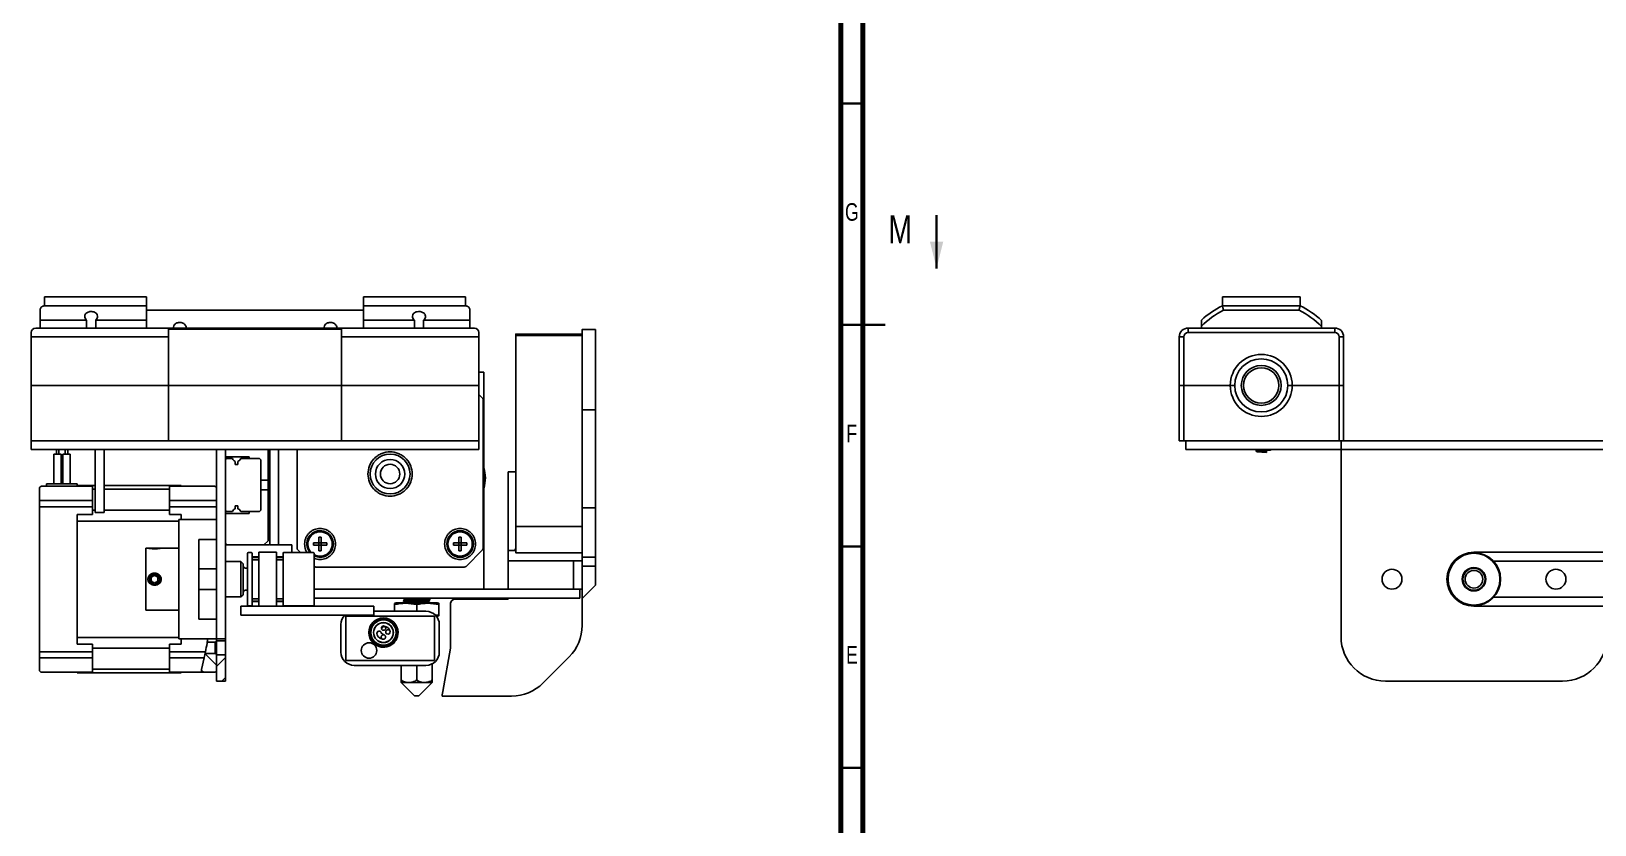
# Model space of a CAD drawing. Header units: millimetres. Extents: x -168 to 836, y 5 to 727.
# Drawn here: x -167.7 to 185.1, y 184.1 to 363.3 of the extents above; entities that cross this region are included whole.
import ezdxf

# ---------------------------------------------------------------- set-up
doc = ezdxf.new("R2010")
doc.units = ezdxf.units.MM
doc.styles.add('SLDTEXTSTYLE0', font='TXT', dxfattribs={"width": 0.75})

msp = doc.modelspace()

# ---------------------------------------------------------------- hatches: boundary and pattern name
at = {"linetype": 'Continuous', "lineweight": 18}
h = msp.add_hatch(dxfattribs=at)
h.set_pattern_fill('ANSI31', style=0)
edge = h.paths.add_edge_path(flags=0)
edge.add_spline(control_points=[(-125.86, 228.68), (-125.24, 228.83), (-124.52, 228.85), (-123.86, 228.76)], knot_values=[0.394301, 0.394301, 0.394301, 0.394301, 0.436372, 0.436372, 0.436372, 0.436372], weights=[1, 1, 1, 1], degree=3, periodic=0)
edge.add_spline(control_points=[(-123.86, 228.76), (-124.52, 228.85), (-125.24, 228.83), (-125.86, 228.68)], knot_values=[0.563628, 0.563628, 0.563628, 0.563628, 0.605699, 0.605699, 0.605699, 0.605699], weights=[1, 1, 1, 1], degree=3, periodic=0)
h = msp.add_hatch(dxfattribs=at)
h.set_pattern_fill('ANSI31', style=0)
edge = h.paths.add_edge_path(flags=0)
edge.add_spline(control_points=[(-125.86, 228.68), (-125.24, 228.83), (-124.52, 228.85), (-123.86, 228.76)], knot_values=[0.394301, 0.394301, 0.394301, 0.394301, 0.436372, 0.436372, 0.436372, 0.436372], weights=[1, 1, 1, 1], degree=3, periodic=0)
edge.add_spline(control_points=[(-123.86, 228.76), (-124.52, 228.85), (-125.24, 228.83), (-125.86, 228.68)], knot_values=[0.563628, 0.563628, 0.563628, 0.563628, 0.605699, 0.605699, 0.605699, 0.605699], weights=[1, 1, 1, 1], degree=3, periodic=0)
h = msp.add_hatch(dxfattribs=at)
h.set_pattern_fill('ANSI31', angle=90, style=0)
edge = h.paths.add_edge_path(flags=0)
edge.add_arc((-126.36, 219.08), 0.5, 270, 360)
edge.add_line((-125.86, 219.08), (-125.86, 222.53))
edge.add_line((-125.86, 222.53), (-126.16, 222.83))
edge.add_line((-126.16, 222.83), (-128.44, 222.83))
edge.add_spline(control_points=[(-128.44, 222.83), (-128.61, 222.11), (-128.95, 220.8), (-129.25, 219.26), (-129.33, 218.58)], knot_values=[0.779933, 0.779933, 0.779933, 0.779933, 0.839389, 0.886675, 0.886675, 0.886675, 0.886675], weights=[1, 1, 1, 1, 1], degree=3, periodic=0)
edge.add_line((-129.33, 218.58), (-126.36, 218.58))
h = msp.add_hatch(dxfattribs=at)
h.set_pattern_fill('ANSI31', style=0)
h.paths.add_polyline_path([(-125.86, 222.48), (-125.86, 216.58), (-123.86, 216.58), (-123.86, 222.48)], flags=0)

# ---------------------------------------------------------------- linework, layer by layer
at = {"color": 7, "linetype": 'Continuous', "lineweight": 70}
for p, q in [((15, 5), (15, 589)), ((20, 10), (20, 584))]:
    msp.add_line(p, q, dxfattribs=at)
at = {"color": 7, "linetype": 'Continuous', "lineweight": 35}
for p, q in [((20, 347), (15, 347)), ((36.61, 321.75), (36.61, 309.75)), ((15, 297), (25, 297)), ((20, 297), (15, 297)), ((20, 247), (15, 247)), ((20, 197), (15, 197))]:
    msp.add_line(p, q, dxfattribs=at)
at = {"color": 7, "linetype": 'Continuous', "lineweight": 25}
for p, q in [((-165.69, 296.7), (-165.69, 300.3)), ((-164.69, 303.3), (-164.69, 301.3)), ((-164.69, 303.3), (-141.69, 303.3)), ((-164.69, 301.3), (-141.69, 301.3)), ((-141.69, 303.3), (-141.69, 301.3)), ((-141.69, 301.3), (-141.69, 298.08)), ((-141.69, 300.3), (-92.69, 300.3)), ((-92.69, 303.3), (-69.69, 303.3)), ((-92.69, 303.3), (-92.69, 301.3)), ((-92.69, 301.3), (-92.69, 298.08)), ((-69.69, 301.3), (-92.69, 301.3)), ((-69.69, 303.3), (-69.69, 301.3)), ((-68.69, 300.3), (-68.69, 296.7)), ((101.11, 303.3), (101.11, 301.3)), ((101.11, 303.3), (118.65, 303.3)), ((101.11, 301.3), (118.65, 301.3)), ((118.41, 300.3), (101.34, 300.3)), ((118.65, 303.3), (118.65, 301.3)), ((-165.69, 298.08), (-155.24, 298.08)), ((-165.69, 296.7), (-165.69, 296.28)), ((-155.24, 298.08), (-155.24, 296.28)), ((-153.14, 296.28), (-153.14, 298.08)), ((-153.14, 298.08), (-141.69, 298.08)), ((-141.69, 298.08), (-141.69, 296.28)), ((-81.24, 298.08), (-92.69, 298.08)), ((-92.69, 298.08), (-92.69, 296.28)), ((-81.24, 296.28), (-81.24, 298.08)), ((-79.14, 298.08), (-79.14, 296.28)), ((-68.69, 298.08), (-79.14, 298.08)), ((-68.69, 296.7), (-68.69, 296.28)), ((96.38, 296.7), (96.38, 296.28)), ((123.47, 296.28), (123.47, 296.6)), ((-167.69, 294.28), (-167.69, 295.28)), ((-136.69, 294.28), (-167.69, 294.28)), ((-167.69, 283.33), (-167.69, 294.28)), ((-166.69, 296.28), (-67.69, 296.28)), ((-97.69, 296.01), (-136.69, 296.01)), ((-136.69, 296.01), (-136.69, 294.28)), ((-136.69, 283.33), (-136.69, 294.28)), ((-97.69, 294.28), (-97.69, 296.01)), ((-67.69, 294.28), (-97.69, 294.28)), ((-97.69, 283.33), (-97.69, 294.28)), ((-67.69, 294.28), (-66.69, 294.28)), ((-66.69, 295.28), (-66.69, 294.28)), ((-66.69, 294.28), (-66.69, 283.33)), ((-43.37, 294.93), (-58.37, 294.93)), ((-43.36, 294.6), (-58.36, 294.6)), ((-40.37, 295.93), (-43.37, 295.93)), ((91.38, 294.28), (92.38, 294.28)), ((91.38, 283.33), (91.38, 294.28)), ((92.38, 294.28), (92.38, 283.33)), ((93.38, 296.28), (126.47, 296.28)), ((93.38, 296.28), (93.38, 295.28)), ((126.47, 295.28), (93.38, 295.28)), ((126.47, 296.28), (126.47, 295.28)), ((127.47, 294.28), (128.47, 294.28)), ((127.47, 283.33), (127.47, 294.28)), ((128.47, 294.28), (128.47, 283.33)), ((-40.37, 277.81), (-40.37, 291.73)), ((-66.69, 286.33), (-65.56, 286.33)), ((-65.56, 286.33), (-65.56, 240.33)), ((-167.69, 283.33), (-166.69, 283.33)), ((-167.69, 270.83), (-167.69, 283.33)), ((-136.69, 283.33), (-166.69, 283.33)), ((-97.69, 283.33), (-136.69, 283.33)), ((-136.69, 270.83), (-136.69, 283.33)), ((-97.69, 283.33), (-67.69, 283.33)), ((-97.69, 270.83), (-97.69, 283.33)), ((-67.69, 283.33), (-66.69, 283.33)), ((-66.69, 283.33), (-66.69, 270.83)), ((91.38, 283.33), (92.38, 283.33)), ((91.38, 270.83), (91.38, 283.33)), ((92.38, 283.33), (102.88, 283.33)), ((92.38, 283.33), (92.38, 270.83)), ((102.88, 283.33), (103.88, 283.33)), ((115.88, 283.33), (116.88, 283.33)), ((116.88, 283.33), (127.47, 283.33)), ((127.47, 283.33), (128.47, 283.33)), ((127.47, 270.83), (127.47, 283.33)), ((128.47, 283.33), (128.47, 270.83)), ((-65.86, 280.47), (-66.69, 281.3)), ((-65.71, 246.54), (-65.71, 280.12)), ((-43.36, 277.81), (-40.37, 277.81)), ((-167.69, 268.83), (-167.69, 270.83)), ((-166.69, 270.83), (-167.69, 270.83)), ((-66.69, 268.83), (-167.69, 268.83)), ((-166.69, 270.83), (-136.69, 270.83)), ((-162.03, 268.83), (-162.03, 267.78)), ((-161.47, 267.78), (-161.47, 268.83)), ((-160.03, 268.83), (-160.03, 267.78)), ((-159.47, 267.78), (-159.47, 268.83)), ((-153.26, 268.83), (-153.26, 254.61)), ((-151.26, 268.83), (-151.26, 254.61)), ((-136.69, 270.83), (-97.69, 270.83)), ((-125.86, 228.68), (-125.86, 268.83)), ((-123.86, 228.76), (-123.86, 268.83)), ((-114.26, 268.83), (-114.26, 261.92)), ((-113.86, 247.33), (-113.86, 268.83)), ((-111.86, 247.33), (-111.86, 268.83)), ((-107.71, 268.83), (-107.71, 246.54)), ((-67.69, 270.83), (-97.69, 270.83)), ((-66.69, 270.83), (-67.69, 270.83)), ((-66.69, 268.83), (-66.69, 270.83)), ((-58.37, 269.73), (-58.37, 264.73)), ((92.38, 270.83), (91.38, 270.83)), ((92.38, 270.83), (127.47, 270.83)), ((92.88, 268.83), (92.88, 270.83)), ((127.88, 270.83), (92.88, 270.83)), ((127.88, 268.83), (92.88, 268.83)), ((108.73, 268.83), (108.73, 268.44)), ((110.65, 268.63), (110.93, 268.61)), ((110.93, 268.61), (110.93, 268.43)), ((112.03, 268.79), (112.03, 268.83)), ((127.88, 268.83), (127.88, 270.83)), ((128.47, 270.83), (127.88, 270.83)), ((127.88, 226.58), (127.88, 268.83)), ((128.47, 270.83), (288.75, 270.83)), ((-162.56, 267.78), (-162.56, 261.08)), ((-162.56, 267.78), (-161.75, 267.78)), ((-161.75, 267.78), (-160.94, 267.78)), ((-160.94, 261.08), (-160.94, 267.78)), ((-160.56, 267.78), (-160.56, 261.08)), ((-160.56, 267.78), (-159.75, 267.78)), ((-159.75, 267.78), (-158.94, 267.78)), ((-158.94, 261.08), (-158.94, 267.78)), ((-123.86, 267.23), (-118.5, 267.23)), ((-123.56, 266.83), (-123.86, 266.83)), ((-123.56, 266.83), (-123.86, 266.53)), ((-122.31, 266.83), (-123.56, 266.83)), ((-121.66, 265.47), (-121.66, 266.18)), ((-121.06, 265.47), (-121.66, 265.47)), ((-121.06, 266.18), (-121.06, 265.47)), ((-116.16, 266.83), (-120.41, 266.83)), ((-118.5, 267.23), (-118.5, 266.83)), ((-115.86, 266.53), (-116.16, 266.83)), ((-115.86, 255.13), (-115.86, 266.53)), ((-114.26, 265.73), (-113.86, 265.73)), ((-58.37, 264.73), (-58.37, 263.83)), ((-58.37, 264.73), (-58.37, 264.73)), ((-115.86, 261.92), (-114.26, 261.92)), ((-114.26, 259.73), (-114.26, 261.92)), ((-60.07, 263.83), (-60.07, 263.83)), ((-60.07, 243.83), (-60.07, 263.83)), ((-58.37, 263.83), (-60.07, 263.83)), ((-165.86, 259.64), (-165.86, 260.08)), ((-165.86, 257.01), (-165.86, 259.64)), ((-165.36, 260.58), (-153.86, 260.58)), ((-164.23, 260.58), (-164.23, 261.08)), ((-164.23, 261.08), (-157.36, 261.08)), ((-157.36, 260.73), (-157.36, 261.08)), ((-157.36, 260.73), (-153.26, 260.73)), ((-157.36, 260.58), (-157.36, 260.73)), ((-153.86, 260.58), (-153.86, 260)), ((-153.86, 260), (-153.86, 257.37)), ((-151.26, 260.73), (-133.86, 260.73)), ((-136.46, 260.58), (-126.36, 260.58)), ((-136.46, 260), (-136.46, 260.58)), ((-136.46, 260), (-136.46, 257.37)), ((-133.86, 260.73), (-133.86, 260.58)), ((-115.86, 259.73), (-114.26, 259.73)), ((-114.26, 259.73), (-114.26, 248.26)), ((-165.86, 257.37), (-153.86, 257.37)), ((-165.86, 255.95), (-165.86, 257.01)), ((-165.86, 255.95), (-165.36, 255.95)), ((-165.86, 223.21), (-165.86, 255.95)), ((-153.86, 255.95), (-165.36, 255.95)), ((-153.86, 254.22), (-157.36, 254.22)), ((-157.36, 254.22), (-157.36, 253.8)), ((-153.86, 257.37), (-153.86, 255.95)), ((-153.86, 255.95), (-153.86, 254.22)), ((-151.26, 254.61), (-153.26, 254.61)), ((-136.46, 257.37), (-125.86, 257.37)), ((-136.46, 255.95), (-136.46, 257.37)), ((-136.46, 255.95), (-136.46, 254.22)), ((-126.36, 255.95), (-136.46, 255.95)), ((-136.46, 254.22), (-133.86, 254.22)), ((-133.86, 254.22), (-133.86, 253.8)), ((-126.36, 255.95), (-125.86, 255.95)), ((-123.86, 255.13), (-123.56, 254.83)), ((-123.86, 254.83), (-123.56, 254.83)), ((-118.5, 254.43), (-123.86, 254.43)), ((-122.31, 254.83), (-123.56, 254.83)), ((-121.66, 256.18), (-121.06, 256.18)), ((-121.66, 255.47), (-121.66, 256.18)), ((-121.06, 256.18), (-121.06, 255.47)), ((-116.16, 254.83), (-120.41, 254.83)), ((-116.16, 254.83), (-115.86, 255.13)), ((-114.26, 255.93), (-113.86, 255.93)), ((-43.36, 255.73), (-40.36, 255.73)), ((-43.36, 254.07), (-43.36, 251.47)), ((-40.36, 251.47), (-40.36, 254.34)), ((-157.36, 252.71), (-157.36, 253.8)), ((-157.36, 252.71), (-157.36, 226.45)), ((-134.36, 253.08), (-134.36, 226.08)), ((-125.86, 253.08), (-134.36, 253.08)), ((-133.86, 253.8), (-133.86, 253.08)), ((-60.07, 253.83), (-60.07, 237.33)), ((-43.36, 251.46), (-58.36, 251.46)), ((-129.86, 248.58), (-129.86, 243.64)), ((-129.86, 248.58), (-125.86, 248.58)), ((-123.86, 247.73), (-123.46, 247.33)), ((-123.86, 247.53), (-123.66, 247.33)), ((-123.46, 247.33), (-123.66, 247.33)), ((-115.19, 247.33), (-123.46, 247.33)), ((-114.26, 248.26), (-115.19, 247.33)), ((-114.06, 247.33), (-115.19, 247.33)), ((-114.06, 247.33), (-113.96, 247.43)), ((-113.96, 247.43), (-113.86, 247.53)), ((-111.86, 247.33), (-113.86, 247.33)), ((-108.86, 247.33), (-111.86, 247.33)), ((-108.86, 245.58), (-108.86, 247.33)), ((-105.51, 247.55), (-105.25, 247.29)), ((-102.79, 247.8), (-104.03, 247.8)), ((-104.03, 247.8), (-104.03, 247.25)), ((-102.79, 247.25), (-104.03, 247.25)), ((-102.79, 249.05), (-102.79, 247.8)), ((-102.24, 249.05), (-102.79, 249.05)), ((-102.79, 247.25), (-102.79, 247.8)), ((-102.79, 247.8), (-102.24, 247.8)), ((-102.79, 247.25), (-102.79, 247.03)), ((-102.24, 247.25), (-102.79, 247.25)), ((-102.79, 246.01), (-102.79, 247.03)), ((-102.24, 249.05), (-102.24, 248.03)), ((-102.24, 248.03), (-102.24, 247.8)), ((-100.99, 247.8), (-102.24, 247.8)), ((-102.24, 247.8), (-102.24, 247.25)), ((-102.24, 247.25), (-102.24, 246.01)), ((-100.99, 247.25), (-102.24, 247.25)), ((-100.99, 247.25), (-100.99, 247.8)), ((-71.19, 247.8), (-72.43, 247.8)), ((-72.43, 247.8), (-72.43, 247.25)), ((-71.19, 247.25), (-72.43, 247.25)), ((-71.32, 247.8), (-71.19, 247.94)), ((-71.19, 249.05), (-71.19, 247.8)), ((-70.64, 249.05), (-71.19, 249.05)), ((-71.19, 247.25), (-71.19, 247.8)), ((-71.19, 247.8), (-70.64, 247.8)), ((-71.19, 247.25), (-71.19, 247.03)), ((-70.64, 247.25), (-71.19, 247.25)), ((-71.19, 246.01), (-71.19, 247.03)), ((-70.64, 249.05), (-70.64, 248.03)), ((-70.64, 248.03), (-70.64, 247.8)), ((-69.39, 247.8), (-70.64, 247.8)), ((-70.64, 247.8), (-70.64, 247.25)), ((-70.64, 247.25), (-70.64, 246.01)), ((-69.39, 247.25), (-70.64, 247.25)), ((-69.39, 247.25), (-69.39, 247.8)), ((-68.17, 247.29), (-67.91, 247.55)), ((-141.86, 246.58), (-141.86, 232.58)), ((-141.36, 246.58), (-141.86, 246.58)), ((-141.05, 246.58), (-138.67, 246.58)), ((-134.36, 246.58), (-138.36, 246.58)), ((-129.86, 241.91), (-129.86, 243.64)), ((-120.36, 243.58), (-123.86, 243.58)), ((-119.86, 243.08), (-120.36, 243.58)), ((-120.36, 239.58), (-120.36, 243.58)), ((-118.86, 233.73), (-118.86, 245.43)), ((-118.01, 245.58), (-118.71, 245.58)), ((-117.86, 245.43), (-117.86, 233.73)), ((-116.36, 244.64), (-117.86, 244.64)), ((-116.36, 244.63), (-117.86, 244.63)), ((-116.36, 244.61), (-117.86, 244.61)), ((-116.36, 243.95), (-117.86, 243.95)), ((-116.36, 245.67), (-112.36, 245.67)), ((-116.36, 233.49), (-116.36, 245.67)), ((-112.36, 233.49), (-112.36, 245.67)), ((-110.86, 244.64), (-112.36, 244.64)), ((-110.86, 244.63), (-112.36, 244.63)), ((-110.86, 244.61), (-112.36, 244.61)), ((-110.86, 243.95), (-112.36, 243.95)), ((-110.86, 237.28), (-110.86, 245.43)), ((-104.01, 245.58), (-110.71, 245.58)), ((-107.56, 246.18), (-106.96, 245.58)), ((-103.86, 245.43), (-103.86, 237.28)), ((-102.82, 244.8), (-102.56, 244.53)), ((-102.79, 246.01), (-102.24, 246.01)), ((-71.19, 246.01), (-70.64, 246.01)), ((-70.86, 244.53), (-70.6, 244.8)), ((-69.56, 242.47), (-65.86, 246.18)), ((-60.06, 243.83), (-60.07, 243.83)), ((-58.36, 246.07), (-60.06, 246.07)), ((-60.06, 243.76), (-43.36, 243.76)), ((-58.47, 246.07), (-58.47, 246.43)), ((-58.47, 246.43), (-58.37, 246.43)), ((-58.37, 246.43), (-58.37, 246.07)), ((-58.36, 245.53), (-43.36, 245.53)), ((-45.36, 237.33), (-45.36, 243.76)), ((-43.36, 244.58), (-43.36, 237.33)), ((-43.36, 244.53), (-43.36, 244.53)), ((-40.36, 244.53), (-43.36, 244.53)), ((157.88, 245.67), (294.21, 245.67)), ((162.27, 243.67), (294.21, 243.67)), ((-129.86, 241.91), (-129.86, 237.26)), ((-129.86, 241.91), (-125.86, 241.91)), ((-119.86, 243.08), (-119.86, 239.58)), ((-118.86, 242.08), (-119.36, 242.08)), ((-103.86, 242.48), (-103.86, 242.47)), ((-103.5, 242.33), (-69.92, 242.33)), ((-65.56, 240.33), (-65.56, 237.33)), ((-60.06, 237.33), (-60.06, 241.83)), ((-43.36, 242.53), (-43.36, 237.23)), ((-40.36, 242.53), (-43.36, 242.53)), ((-40.36, 238.23), (-40.36, 242.53)), ((-129.86, 235.52), (-129.86, 237.26)), ((-129.86, 237.26), (-125.86, 237.26)), ((-120.36, 235.58), (-120.36, 239.58)), ((-119.86, 239.58), (-119.86, 236.08)), ((-119.36, 237.08), (-118.86, 237.08)), ((-110.86, 233.73), (-110.86, 237.28)), ((-103.86, 237.33), (-43.86, 237.33)), ((-103.86, 237.28), (-103.86, 233.73)), ((-43.86, 237.33), (-43.86, 235.33)), ((-43.36, 237.33), (-43.86, 237.33)), ((-43.37, 237.33), (-43.37, 229.11)), ((-40.36, 238.23), (-41.36, 237.23)), ((-129.86, 235.52), (-129.86, 230.58)), ((-123.86, 235.58), (-120.36, 235.58)), ((-120.36, 235.58), (-119.86, 236.08)), ((-120.36, 231.49), (-120.36, 233.49)), ((-120.36, 233.49), (-118.36, 233.49)), ((-118.71, 233.58), (-118.01, 233.58)), ((-116.36, 233.49), (-118.36, 233.49)), ((-117.86, 235.15), (-116.36, 235.15)), ((-117.86, 234.53), (-116.36, 234.53)), ((-117.86, 234.53), (-116.36, 234.53)), ((-116.36, 233.49), (-112.36, 233.49)), ((-112.36, 235.15), (-110.86, 235.15)), ((-112.36, 234.53), (-110.86, 234.53)), ((-112.36, 234.53), (-110.86, 234.53)), ((-92.36, 233.49), (-112.36, 233.49)), ((-110.71, 233.58), (-104.01, 233.58)), ((-103.86, 235.33), (-43.86, 235.33)), ((-92.36, 233.49), (-90.36, 233.49)), ((-90.36, 233.49), (-90.36, 231.49)), ((-85.43, 234.23), (-85.71, 234.14)), ((-85.71, 233.88), (-85.71, 232.33)), ((-85.43, 234.23), (-80.71, 234.23)), ((-83.71, 235.33), (-83.71, 235.26)), ((-83.64, 235.23), (-83.71, 235.26)), ((-83.31, 234.98), (-83.71, 235.26)), ((-83.71, 234.7), (-83.31, 234.98)), ((-83.71, 234.7), (-83.71, 234.56)), ((-83.64, 234.53), (-83.71, 234.56)), ((-83.71, 234.56), (-83.31, 234.28)), ((-83.25, 235), (-83.64, 234.72)), ((-83.31, 234.28), (-83.38, 234.23)), ((-83.25, 234.3), (-83.35, 234.23)), ((-80.71, 234.23), (-75.99, 234.23)), ((-80.71, 232.33), (-80.71, 233.88)), ((-78.17, 235.3), (-78.14, 235.33)), ((-78.17, 234.6), (-77.78, 234.89)), ((-78.11, 235.33), (-77.71, 235.05)), ((-78.11, 234.63), (-77.71, 234.91)), ((-77.71, 234.35), (-78.11, 234.63)), ((-77.71, 234.91), (-77.71, 235.05)), ((-77.71, 234.23), (-77.71, 234.35)), ((-75.71, 234.14), (-75.99, 234.23)), ((-75.71, 231.57), (-75.71, 233.88)), ((-73.07, 224.02), (-73.07, 233.97)), ((-73.07, 233.97), (-73.07, 233.97)), ((-73.07, 233.97), (-73.07, 224.02)), ((-71.96, 235.08), (-60.07, 235.08)), ((-71.96, 235.08), (-71.96, 235.08)), ((-60.07, 235.08), (-60.07, 235.33)), ((-60.07, 235.33), (-60.07, 235.08)), ((-43.36, 235.23), (-43.37, 235.23)), ((296.67, 233.49), (157.88, 233.49)), ((161.23, 234.6), (161.23, 234.6)), ((293.89, 235.49), (162.27, 235.49)), ((-134.36, 232.58), (-141.86, 232.58)), ((-129.86, 230.58), (-125.86, 230.58)), ((-118.36, 231.49), (-120.36, 231.49)), ((-92.36, 231.49), (-118.36, 231.49)), ((-96.71, 231.23), (-96.71, 221.23)), ((-76.71, 231.23), (-96.71, 231.23)), ((-96.71, 221.43), (-96.71, 231.03)), ((-96.51, 231.23), (-76.91, 231.23)), ((-90.36, 231.49), (-92.36, 231.49)), ((-78.61, 232.33), (-90.36, 232.33)), ((-76.71, 231.23), (-76.71, 221.23)), ((-76.71, 231.03), (-76.71, 221.43)), ((-75.71, 231.57), (-76.56, 231.49)), ((-76.29, 231.23), (-75.99, 231.23)), ((-75.99, 231.23), (-75.71, 231.32)), ((-157.36, 225.36), (-157.36, 226.45)), ((-125.86, 226.08), (-134.36, 226.08)), ((-133.86, 226.08), (-133.86, 225.36)), ((-125.86, 228.68), (-125.86, 226.08)), ((-125.86, 226.08), (-125.86, 225.63)), ((-125.86, 226.08), (-125.86, 225.68)), ((-123.86, 228.76), (-123.86, 225.68)), ((-97.81, 223.13), (-97.81, 229.33)), ((-91.51, 227.53), (-91.21, 227.53)), ((-88.22, 227.02), (-88.71, 227.45)), ((-85.21, 227.53), (-84.91, 227.53)), ((-75.61, 229.33), (-75.61, 223.13)), ((-165.86, 223.21), (-165.36, 223.21)), ((-165.86, 222.15), (-165.86, 223.21)), ((-165.36, 223.21), (-153.86, 223.21)), ((-157.36, 225.36), (-157.36, 224.94)), ((-153.86, 224.94), (-157.36, 224.94)), ((-153.86, 224.94), (-153.86, 223.21)), ((-153.86, 223.21), (-153.86, 221.8)), ((-136.46, 224.94), (-136.46, 223.21)), ((-136.46, 224.94), (-133.86, 224.94)), ((-136.46, 223.21), (-128.36, 223.21)), ((-136.46, 221.8), (-136.46, 223.21)), ((-133.86, 225.36), (-133.86, 224.94)), ((-128.44, 222.83), (-126.16, 222.83)), ((-126.16, 225.33), (-127.99, 225.33)), ((-125.86, 225.63), (-126.16, 225.33)), ((-126.16, 222.83), (-126.16, 225.33)), ((-126.16, 222.83), (-125.86, 222.53)), ((-125.86, 225.68), (-123.86, 225.68)), ((-125.86, 225.63), (-125.86, 222.53)), ((-125.86, 222.53), (-125.86, 219.08)), ((-125.86, 222.48), (-123.86, 222.48)), ((-125.86, 222.48), (-125.86, 216.58)), ((-123.86, 222.48), (-123.86, 225.68)), ((-123.86, 222.48), (-123.86, 216.58)), ((-89.97, 224.74), (-90.55, 225.2)), ((-74.8, 214.2), (-73.07, 224.02)), ((-74.8, 214.2), (-73.07, 224.02)), ((-73.07, 224.02), (-73.07, 224.02)), ((-165.86, 219.52), (-165.86, 222.15)), ((-153.86, 221.8), (-165.86, 221.8)), ((-165.86, 219.08), (-165.86, 219.52)), ((-153.86, 219.17), (-153.86, 221.8)), ((-153.86, 219.17), (-153.86, 218.58)), ((-128.69, 221.8), (-136.46, 221.8)), ((-136.46, 219.17), (-136.46, 221.8)), ((-136.46, 218.58), (-136.46, 219.17)), ((-128.69, 221.8), (-129.25, 219.17)), ((-96.71, 221.23), (-76.71, 221.23)), ((-96.51, 221.23), (-76.91, 221.23)), ((-78.61, 220.13), (-94.81, 220.13)), ((-84.21, 216.77), (-84.21, 220.13)), ((-80.71, 216.77), (-80.71, 220.13)), ((-77.21, 216.77), (-77.21, 220.48)), ((-46.29, 222.04), (-52.21, 216.13)), ((-153.86, 218.58), (-165.36, 218.58)), ((-157.36, 218.43), (-157.36, 218.58)), ((-133.86, 218.43), (-157.36, 218.43)), ((-129.33, 218.58), (-136.46, 218.58)), ((-133.86, 218.58), (-133.86, 218.43)), ((-126.36, 218.58), (-129.33, 218.58)), ((-123.86, 216.58), (-125.86, 216.58)), ((-84.21, 216.77), (-84.21, 216.72)), ((-83.78, 216.23), (-84.21, 216.72)), ((-84.21, 216.23), (-81.21, 213.23)), ((-84.21, 216.23), (-83.78, 216.23)), ((-83.78, 216.23), (-82.46, 216.23)), ((-82.46, 216.23), (-78.96, 216.23)), ((-80.21, 213.23), (-77.21, 216.23)), ((-78.96, 216.23), (-77.21, 216.23)), ((137.88, 216.58), (177.88, 216.58)), ((-81.21, 213.23), (-80.71, 213.23)), ((-80.71, 213.23), (-80.21, 213.23)), ((-74.97, 213.2), (-74.98, 213.2)), ((-74.97, 213.2), (-73.07, 213.2)), ((-59.28, 213.2), (-73.07, 213.2))]:
    msp.add_line(p, q, dxfattribs=at)
at = {"color": 8, "linetype": 'Continuous', "lineweight": 25}
for p, q in [((-58.37, 291.98), (-58.37, 291.98)), ((127.88, 268.83), (288.24, 268.83)), ((-153.26, 259.91), (-153.86, 259.91)), ((-136.46, 259.91), (-151.26, 259.91)), ((-153.86, 255.14), (-153.26, 255.14)), ((-151.26, 255.14), (-136.46, 255.14)), ((-134.36, 252.71), (-157.36, 252.71)), ((-58.36, 248.28), (-58.36, 248.28)), ((-117.86, 244.61), (-116.36, 244.61)), ((-117.86, 244.5), (-116.36, 244.5)), ((-117.86, 243.93), (-116.36, 243.93)), ((-112.36, 244.61), (-110.86, 244.61)), ((-112.36, 244.5), (-110.86, 244.5)), ((-112.36, 243.93), (-110.86, 243.93)), ((157.88, 245.67), (157.88, 245.58)), ((-139.86, 240.78), (-139.86, 241.04)), ((-138.87, 240.56), (-138.84, 240.58)), ((-140.85, 238.61), (-140.88, 238.58)), ((-139.86, 238.39), (-139.86, 238.12)), ((-117.86, 234.63), (-116.36, 234.63)), ((-117.86, 234.53), (-116.36, 234.53)), ((-117.86, 234.53), (-116.36, 234.53)), ((-112.36, 234.63), (-110.86, 234.63)), ((-112.36, 234.53), (-110.86, 234.53)), ((-112.36, 234.53), (-110.86, 234.53)), ((157.88, 233.49), (157.88, 233.58)), ((-157.36, 226.45), (-134.36, 226.45)), ((-136.46, 224.02), (-153.86, 224.02)), ((-153.86, 219.26), (-136.46, 219.26))]:
    msp.add_line(p, q, dxfattribs=at)
for p, q in [((-118.5, 254.43), (-118.5, 254.83)), ((-125.86, 226.08), (-123.86, 226.08))]:
    msp.add_line(p, q)
at = {"color": 7, "linetype": 'Continuous', "lineweight": 25, "flags": 128}
for points in [[(-58.37, 291.98), (-58.37, 293.05), (-58.37, 293.96), (-58.37, 294.61), (-58.37, 294.91), (-58.37, 294.83), (-58.37, 294.39), (-58.37, 293.62), (-58.37, 292.63), (-58.37, 291.54), (-58.37, 290.46), (-58.37, 289.54), (-58.37, 288.88), (-58.37, 288.55)], [(-58.36, 290.05), (-58.36, 291.62), (-58.36, 292.87), (-58.36, 293.79), (-58.36, 294.37), (-58.36, 294.6), (-58.36, 294.46), (-58.36, 293.98), (-58.37, 293.14), (-58.37, 291.97), (-58.37, 290.48)], [(-58.37, 293.98), (-58.37, 293.81), (-58.37, 293.32), (-58.37, 292.59), (-58.37, 291.73), (-58.37, 290.87), (-58.37, 290.14), (-58.37, 289.65), (-58.37, 289.48), (-58.37, 289.65), (-58.37, 290.14), (-58.37, 290.87), (-58.37, 291.73), (-58.37, 292.59), (-58.37, 293.32), (-58.37, 293.81), (-58.37, 293.98)], [(-43.37, 294.93), (-43.37, 295.55), (-43.37, 295.89), (-43.37, 295.89), (-43.37, 295.55), (-43.37, 294.9), (-43.37, 294.6)], [(-43.37, 294.6), (-43.37, 294.61), (-43.37, 294.91), (-43.37, 294.93)], [(-43.36, 290.05), (-43.36, 291.62), (-43.36, 292.87), (-43.36, 293.79), (-43.36, 294.37), (-43.36, 294.6), (-43.36, 294.6)], [(-40.37, 291.73), (-40.37, 292.91), (-40.37, 294), (-40.37, 294.9), (-40.37, 295.55), (-40.37, 295.89), (-40.37, 295.93)], [(-58.37, 290.48), (-58.37, 290.25), (-58.37, 290.15), (-58.37, 290.18), (-58.37, 290.34), (-58.37, 290.62), (-58.37, 291.01), (-58.37, 291.47), (-58.37, 291.98)], [(-58.36, 254.39), (-58.36, 256.94), (-58.36, 259.7), (-58.36, 262.6), (-58.36, 265.61), (-58.36, 268.69), (-58.36, 271.78), (-58.36, 274.84), (-58.36, 277.83), (-58.36, 280.68), (-58.36, 283.38), (-58.36, 285.86), (-58.36, 288.09), (-58.36, 290.05)], [(-43.36, 254.39), (-43.36, 256.94), (-43.36, 259.7), (-43.36, 262.6), (-43.36, 265.61), (-43.36, 268.69), (-43.36, 271.78), (-43.36, 274.84), (-43.36, 277.83), (-43.36, 280.68), (-43.36, 283.38), (-43.36, 285.86), (-43.36, 288.09), (-43.36, 290.05)], [(-58.37, 288.55), (-58.37, 288.42), (-58.37, 288.16), (-58.37, 287.79), (-58.37, 287.34), (-58.37, 286.83), (-58.37, 286.31), (-58.37, 285.8), (-58.37, 285.35)], [(-58.37, 285.35), (-58.37, 283.64), (-58.37, 281.83), (-58.37, 279.94), (-58.37, 277.98), (-58.37, 275.96), (-58.37, 273.9), (-58.37, 271.82), (-58.37, 269.73)], [(-40.37, 277.81), (-40.37, 275.51), (-40.37, 273.14), (-40.37, 270.73), (-40.37, 268.34), (-40.37, 266.03), (-40.37, 263.85), (-40.37, 261.84), (-40.37, 260.07), (-40.37, 258.55), (-40.36, 257.34), (-40.36, 256.45), (-40.36, 255.91), (-40.36, 255.73)], [(110.93, 268.43), (110.98, 268.37), (111.02, 268.31), (111.09, 268.22)], [(111.09, 268.22), (111.09, 268.37), (111.09, 268.52), (111.09, 268.68), (111.09, 268.83)], [(-60.07, 263.83), (-60.07, 263.64), (-60.07, 263.07), (-60.07, 262.14), (-60.07, 260.9), (-60.07, 259.38), (-60.07, 257.66), (-60.07, 255.78), (-60.07, 253.83)], [(-58.36, 251.46), (-58.36, 251.71), (-58.36, 252.03), (-58.36, 252.4), (-58.36, 252.8), (-58.36, 253.22), (-58.36, 253.64), (-58.36, 254.03), (-58.36, 254.39)], [(-43.36, 254.39), (-43.36, 254.03), (-43.36, 253.64), (-43.36, 253.22), (-43.36, 252.8), (-43.36, 252.4), (-43.36, 252.03), (-43.36, 251.71), (-43.36, 251.46)], [(-40.36, 255.73), (-40.36, 255.71), (-40.36, 255.64), (-40.36, 255.52), (-40.36, 255.36), (-40.36, 255.17), (-40.36, 254.93), (-40.36, 254.65), (-40.36, 254.34)], [(-58.36, 247.4), (-58.36, 246.5), (-58.36, 245.87), (-58.36, 245.56), (-58.36, 245.61), (-58.36, 246.01), (-58.36, 246.73), (-58.36, 247.67), (-58.36, 248.74), (-58.36, 249.8), (-58.36, 250.75), (-58.36, 251.46)], [(-43.36, 251.47), (-43.36, 250.47), (-43.36, 249.32), (-43.36, 248.13), (-43.36, 246.98), (-43.36, 245.98), (-43.36, 245.2), (-43.36, 244.7), (-43.36, 244.53)], [(-43.36, 245.53), (-43.36, 245.61), (-43.36, 246.01), (-43.36, 246.73), (-43.36, 247.67), (-43.36, 248.74), (-43.36, 249.8), (-43.36, 250.75), (-43.36, 251.46)], [(-40.36, 244.53), (-40.36, 244.7), (-40.36, 245.2), (-40.36, 245.98), (-40.36, 246.98), (-40.36, 248.13), (-40.36, 249.32), (-40.36, 250.47), (-40.36, 251.47)], [(-58.36, 248.28), (-58.36, 248.45), (-58.36, 248.55), (-58.36, 248.55), (-58.36, 248.47), (-58.36, 248.31), (-58.36, 248.06), (-58.36, 247.76), (-58.36, 247.4)], [(-58.36, 246.07), (-58.36, 246.22), (-58.36, 246.81), (-58.36, 247.5), (-58.36, 248.28)], [(-60.06, 243.83), (-60.06, 244.75), (-60.06, 245.47), (-60.06, 245.92), (-60.06, 246.07), (-60.06, 245.9), (-60.06, 245.43), (-60.06, 244.7), (-60.06, 243.76)], [(-60.06, 244.48), (-60.06, 244.37), (-60.06, 244.07), (-60.06, 243.61), (-60.06, 243.08), (-60.06, 242.54), (-60.06, 242.09), (-60.06, 241.79), (-60.06, 241.68), (-60.06, 241.79), (-60.06, 242.09), (-60.06, 242.54), (-60.06, 243.08), (-60.06, 243.61), (-60.06, 244.07), (-60.06, 244.37), (-60.06, 244.48)], [(-60.06, 241.83), (-60.06, 242.16), (-60.06, 242.47), (-60.06, 242.77), (-60.06, 243.05), (-60.06, 243.29), (-60.06, 243.49), (-60.06, 243.65), (-60.06, 243.76)], [(-43.36, 245.53), (-43.36, 245.31), (-43.36, 244.58)], [(-43.36, 242.53), (-43.36, 242.92), (-43.36, 243.3), (-43.36, 243.64), (-43.36, 243.95), (-43.36, 244.19), (-43.36, 244.38), (-43.36, 244.49), (-43.36, 244.53)], [(-40.36, 244.53), (-40.36, 244.49), (-40.36, 244.38), (-40.36, 244.19), (-40.36, 243.95), (-40.36, 243.64), (-40.36, 243.3), (-40.36, 242.92), (-40.36, 242.53)], [(-43.36, 237.23), (-43.36, 236.84), (-43.36, 236.46), (-43.36, 236.12), (-43.36, 235.81), (-43.36, 235.57), (-43.36, 235.38), (-43.36, 235.27), (-43.36, 235.23)], [(155.58, 238.6), (155.57, 238.62), (155.38, 239.58)]]:
    msp.add_lwpolyline(points, dxfattribs=at)
at = {"color": 7, "linetype": 'Continuous', "lineweight": 25}
for centre, radius in [((109.88, 283.33), 4.5), ((109.88, 283.33), 4), ((-86.71, 263.33), 4.5), ((-86.71, 263.33), 3.3), ((-70.91, 247.53), 3), ((-70.91, 247.53), 2.75), ((157.88, 239.58), 6), ((157.88, 239.58), 5.85), ((139.38, 239.58), 2.25), ((157.88, 239.58), 2.65), ((157.88, 239.58), 2.5), ((157.88, 239.58), 2), ((176.38, 239.58), 2.25), ((-88.21, 227.53), 2.85), ((-88.21, 227.53), 2.25), ((-88.21, 227.53), 2.22)]:
    msp.add_circle(centre, radius, dxfattribs=at)
for centre, radius, start, end in [((109.88, 283.33), 20, 116.0059, 132.4542), ((109.88, 283.33), 19, 116.6938, 135.2778), ((109.88, 283.33), 19, 44.3095, 63.3062), ((109.88, 283.33), 20, 47.1721, 63.9941), ((-166.69, 295.28), 1, 90, 180), ((-67.69, 295.28), 1, 0, 90), ((93.38, 294.28), 2, 90, 180), ((93.38, 294.28), 1, 90, 180), ((126.47, 294.28), 2, 0, 90), ((126.47, 294.28), 1, 0, 90), ((109.88, 283.33), 7, 0, 180), ((109.88, 283.33), 6, 0, 180), ((109.88, 283.33), 7, 180, 0), ((109.88, 283.33), 6, 180, 0), ((-66.21, 280.12), 0.5, 22.5, 45), ((-66.21, 280.12), 0.5, 0, 22.5), ((-121.36, 267.14), 1, 198.008, 252.6595), ((-121.36, 267.14), 1, 287.3405, 341.992), ((-86.71, 263.33), 2.2, 0, 180), ((-73.21, 262.45), 8, 342.9893, 17.0107), ((-86.71, 263.33), 2.2, 180, 0), ((-165.36, 260.08), 0.5, 90, 180), ((-126.36, 260.08), 0.5, 0, 90), ((-121.36, 254.52), 1, 107.3405, 161.992), ((-121.36, 254.52), 1, 18.008, 72.6595), ((-102.51, 247.53), 3, 0, 220.4637), ((-102.51, 247.53), 2.75, 90, 225.0695), ((-102.51, 247.53), 2.75, 240.5996, 90), ((-102.51, 247.53), 3, 243.2563, 0), ((-118.71, 245.43), 0.15, 90, 180), ((-118.01, 245.43), 0.15, 360, 90), ((-110.71, 245.43), 0.15, 90, 180), ((-107.21, 246.54), 0.5, 180, 225), ((-104.01, 245.43), 0.15, 360, 90), ((-66.21, 246.54), 0.5, 315, 0), ((157.88, 239.58), 6.09, 90, 270), ((-139.86, 239.58), 1.19, 90, 270), ((-139.86, 239.58), 0.866, 150, 210), ((-139.86, 239.58), 0.866, 90, 150), ((-139.86, 239.58), 1.19, 270, 90), ((-139.86, 239.58), 0.866, 30, 90), ((-139.86, 239.58), 0.866, 330, 30), ((-119.36, 242.58), 0.5, 180, 270), ((-103.5, 242.83), 0.5, 225, 247.5), ((-103.5, 242.83), 0.5, 247.5, 270), ((-69.92, 242.83), 0.5, 270, 292.5), ((-69.92, 242.83), 0.5, 292.5, 315), ((157.88, 239.58), 2.5, 23.1846, 180), ((-139.86, 239.58), 0.866, 210, 270), ((-139.86, 239.58), 0.866, 270, 330), ((-119.36, 236.58), 0.5, 90, 180), ((-118.71, 233.73), 0.15, 180, 270), ((-118.01, 233.73), 0.15, 270, 0), ((-110.71, 233.73), 0.15, 180, 270), ((-104.01, 233.73), 0.15, 270, 0), ((-71.96, 233.97), 1.11, 90, 180), ((-71.96, 233.97), 1.11, 90, 180.0036), ((-94.81, 229.33), 3, 133.9152, 180), ((-96.51, 231.03), 0.2, 90, 180), ((-88.21, 227.53), 3.3, 360, 180), ((-88.21, 227.53), 3, 360, 180), ((-78.61, 229.33), 3, 0, 90), ((-76.91, 231.03), 0.2, 0, 90), ((-88.21, 227.53), 3.3, 180, 224.7605), ((-88.21, 227.53), 3, 180, 360), ((-88.21, 227.53), 3.3, 237.7476, 360), ((-89.2, 227.37), 0.498, 5.9703, 189.4308), ((-87.21, 227.69), 0.5, 180.0233, 6.1017), ((-53.37, 229.11), 10, 315, 0.0004), ((137.88, 226.58), 10, 180, 270), ((177.88, 226.58), 10, 270, 0), ((-94.81, 223.13), 3, 180, 270), ((-91.46, 223.48), 1.75, 0, 180), ((-91.46, 223.48), 1.75, 180, 0), ((-78.61, 223.13), 3, 270, 0), ((-165.36, 219.08), 0.5, 180, 270), ((-126.36, 219.08), 0.5, 270, 0), ((-96.51, 221.43), 0.2, 180, 270), ((-76.91, 221.43), 0.2, 270, 0), ((-59.28, 223.2), 10, 270, 315)]:
    msp.add_arc(centre, radius, start, end, dxfattribs=at)
for centre, major_axis, ratio, start_param, end_param in [((-41.36, 237.23), (2, 2), 0.000031, 3.141624, 4.71242), ((-74.8, 214.2), (0.176, 1), 0.000061, 1.570807, 3.141603), ((-74.8, 214.2), (0.18, 1), 0.000061, 3.141603, 4.7124)]:
    msp.add_ellipse(centre, major_axis=major_axis, ratio=ratio, start_param=start_param, end_param=end_param, dxfattribs=at)
for points, knots in [([(-164.69, 301.3), (-164.8, 301.29), (-165.02, 301.27), (-165.31, 301.11), (-165.54, 300.86), (-165.66, 300.58), (-165.69, 300.39), (-165.69, 300.31), (-165.69, 300.3)], [0, 0, 0, 0, 0.207725, 0.415369, 0.625324, 0.840416, 0.99405, 1, 1, 1, 1]), ([(-153.14, 298.08), (-153.02, 298.23), (-152.78, 298.52), (-152.7, 299.01), (-152.84, 299.43), (-153.17, 299.74), (-153.57, 299.92), (-154.01, 300.01), (-154.46, 300), (-154.85, 299.9), (-155.2, 299.74), (-155.47, 299.5), (-155.64, 299.16), (-155.65, 298.73), (-155.48, 298.35), (-155.29, 298.14), (-155.24, 298.08)], [0, 0, 0, 0, 0.093414, 0.18532, 0.287482, 0.359286, 0.419779, 0.480552, 0.534459, 0.586127, 0.640713, 0.702454, 0.775249, 0.862008, 0.96145, 1, 1, 1, 1]), ([(-81.24, 298.08), (-81.36, 298.23), (-81.59, 298.52), (-81.67, 299.01), (-81.54, 299.43), (-81.21, 299.74), (-80.81, 299.92), (-80.36, 300.01), (-79.91, 300), (-79.52, 299.9), (-79.18, 299.74), (-78.9, 299.5), (-78.73, 299.16), (-78.72, 298.73), (-78.89, 298.35), (-79.08, 298.14), (-79.14, 298.08)], [0, 0, 0, 0, 0.093414, 0.18532, 0.287482, 0.359286, 0.419779, 0.480553, 0.534459, 0.586127, 0.640713, 0.702454, 0.775249, 0.862008, 0.96145, 1, 1, 1, 1]), ([(-69.69, 301.3), (-69.58, 301.29), (-69.36, 301.27), (-69.06, 301.11), (-68.83, 300.86), (-68.71, 300.58), (-68.69, 300.39), (-68.69, 300.31), (-68.69, 300.3)], [0, 0, 0, 0, 0.207725, 0.415367, 0.625323, 0.840416, 0.99405, 1, 1, 1, 1]), ([(101.11, 301.3), (101.11, 301.29), (101.12, 301.27), (101.15, 301.11), (101.21, 300.86), (101.28, 300.58), (101.32, 300.39), (101.34, 300.31), (101.34, 300.3)], [0, 0, 0, 0, 0.207725, 0.415367, 0.625323, 0.840416, 0.99405, 1, 1, 1, 1]), ([(118.65, 301.3), (118.64, 301.29), (118.64, 301.27), (118.6, 301.11), (118.54, 300.86), (118.48, 300.58), (118.43, 300.39), (118.41, 300.31), (118.41, 300.3)], [0, 0, 0, 0, 0.207725, 0.415366, 0.625324, 0.840417, 0.99405, 1, 1, 1, 1]), ([(-132.74, 296.28), (-132.75, 296.45), (-132.79, 296.76), (-133.06, 297.14), (-133.42, 297.39), (-133.83, 297.52), (-134.25, 297.55), (-134.65, 297.49), (-135, 297.36), (-135.33, 297.12), (-135.59, 296.75), (-135.62, 296.44), (-135.64, 296.28)], [0, 0, 0, 0, 0.137754, 0.258141, 0.353313, 0.433227, 0.51344, 0.586697, 0.661024, 0.744413, 0.869198, 1, 1, 1, 1]), ([(-98.74, 296.28), (-98.75, 296.45), (-98.79, 296.76), (-99.06, 297.14), (-99.42, 297.39), (-99.83, 297.52), (-100.25, 297.55), (-100.65, 297.49), (-101, 297.36), (-101.33, 297.12), (-101.59, 296.75), (-101.62, 296.44), (-101.64, 296.28)], [0, 0, 0, 0, 0.137754, 0.25814, 0.353312, 0.433228, 0.51344, 0.586697, 0.661024, 0.744413, 0.869198, 1, 1, 1, 1]), ([(96.38, 296.7), (96.38, 296.91), (96.38, 297.27), (96.38, 297.7), (96.38, 297.95), (96.38, 298.07), (96.38, 298.08), (96.38, 298.08)], [0, 0, 0, 0, 0.339623, 0.572496, 0.751546, 0.897523, 1, 1, 1, 1]), ([(123.47, 298), (123.47, 297.99), (123.47, 297.97), (123.47, 297.8), (123.47, 297.51), (123.47, 297.09), (123.47, 296.76), (123.47, 296.6)], [0, 0, 0, 0, 0.143452, 0.286328, 0.481365, 0.747049, 1, 1, 1, 1]), ([(-91.71, 263.33), (-91.64, 263.96), (-91.54, 264.92), (-90.92, 266.09), (-90.27, 266.89), (-89.47, 267.54), (-88.31, 268.14), (-86.71, 268.45), (-85.11, 268.14), (-83.95, 267.54), (-83.15, 266.89), (-82.5, 266.09), (-81.88, 264.92), (-81.78, 263.96), (-81.71, 263.33)], [0, 0, 0, 0, 0.119728, 0.18418, 0.25, 0.31582, 0.380272, 0.5, 0.619728, 0.68418, 0.75, 0.81582, 0.880272, 1, 1, 1, 1]), ([(111.98, 268.8), (112, 268.79), (112.06, 268.77), (111.78, 268.72), (111.22, 268.67), (110.48, 268.62), (109.71, 268.57), (109.1, 268.52), (108.75, 268.48), (108.76, 268.45), (108.77, 268.44)], [0, 0, 0, 0, 0.078238, 0.220088, 0.359455, 0.499212, 0.640842, 0.778512, 0.921133, 1, 1, 1, 1]), ([(108.76, 268.42), (108.8, 268.4), (108.91, 268.39), (109.14, 268.36), (109.23, 268.35), (109.42, 268.33), (109.53, 268.33), (109.85, 268.3), (110.1, 268.29), (110.62, 268.25), (110.87, 268.23), (111.09, 268.22)], [0, 0, 0, 0, 0.25, 0.25, 0.375, 0.375, 0.5, 0.5, 0.75, 0.75, 1, 1, 1, 1]), ([(109.59, 268.56), (109.59, 268.56), (109.72, 268.54), (110.13, 268.51), (110.6, 268.46), (110.85, 268.44), (110.93, 268.43)], [0, 0, 0, 0, 0.0150866, 0.4139537, 0.8275914, 1, 1, 1, 1]), ([(-81.71, 263.33), (-81.78, 262.7), (-81.88, 261.73), (-82.5, 260.57), (-83.15, 259.77), (-83.95, 259.12), (-85.11, 258.51), (-86.71, 258.21), (-88.31, 258.51), (-89.47, 259.12), (-90.27, 259.77), (-90.92, 260.57), (-91.54, 261.73), (-91.64, 262.7), (-91.71, 263.33)], [0, 0, 0, 0, 0.119728, 0.18418, 0.25, 0.31582, 0.380272, 0.5, 0.619728, 0.68418, 0.75, 0.81582, 0.880272, 1, 1, 1, 1]), ([(-106.01, 247.53), (-105.96, 247.97), (-105.89, 248.65), (-105.45, 249.46), (-105, 250.02), (-104.45, 250.48), (-103.63, 250.9), (-102.51, 251.11), (-101.39, 250.9), (-100.57, 250.48), (-100.02, 250.02), (-99.57, 249.46), (-99.13, 248.65), (-99.06, 247.97), (-99.01, 247.53)], [0, 0, 0, 0, 0.1197215, 0.1848363, 0.25, 0.3151148, 0.3802785, 0.5, 0.6197214, 0.6848362, 0.75, 0.8151148, 0.8802785, 1, 1, 1, 1]), ([(-74.41, 247.53), (-74.36, 247.97), (-74.29, 248.65), (-73.85, 249.46), (-73.4, 250.02), (-72.85, 250.48), (-72.03, 250.9), (-70.91, 251.11), (-69.79, 250.9), (-68.97, 250.48), (-68.42, 250.02), (-67.97, 249.46), (-67.53, 248.65), (-67.46, 247.97), (-67.41, 247.53)], [0, 0, 0, 0, 0.119722, 0.184836, 0.25, 0.315115, 0.380278, 0.5, 0.619722, 0.684836, 0.75, 0.815115, 0.880279, 1, 1, 1, 1]), ([(-67.41, 247.53), (-67.46, 247.09), (-67.53, 246.41), (-67.97, 245.59), (-68.42, 245.04), (-68.97, 244.58), (-69.79, 244.16), (-70.91, 243.94), (-72.03, 244.16), (-72.85, 244.58), (-73.4, 245.04), (-73.85, 245.59), (-74.29, 246.41), (-74.36, 247.09), (-74.41, 247.53)], [0, 0, 0, 0, 0.1197214, 0.1848363, 0.25, 0.3151148, 0.3802785, 0.5000001, 0.6197216, 0.6848362, 0.7500001, 0.8151149, 0.8802785, 1, 1, 1, 1]), ([(-138.36, 246.58), (-138.37, 246.58), (-138.38, 246.58), (-138.48, 246.56), (-138.63, 246.54), (-138.89, 246.5), (-139.3, 246.46), (-139.86, 246.44), (-140.43, 246.46), (-140.84, 246.5), (-141.1, 246.54), (-141.24, 246.56), (-141.34, 246.58), (-141.35, 246.58), (-141.36, 246.58)], [0, 0, 0, 0, 0.062738, 0.125314, 0.188115, 0.25092, 0.375751, 0.500507, 0.625192, 0.749762, 0.812321, 0.874803, 0.937567, 1, 1, 1, 1]), ([(-141.36, 246.58), (-141.35, 246.58), (-141.32, 246.57), (-141.17, 246.55), (-141.1, 246.54)], [0, 0, 0, 0, 0.512878, 1, 1, 1, 1]), ([(-140.88, 238.58), (-140.95, 238.64), (-141.08, 238.77), (-141.23, 239.01), (-141.33, 239.27), (-141.37, 239.56), (-141.34, 239.84), (-141.25, 240.11), (-141.11, 240.35), (-140.86, 240.63), (-140.45, 240.87), (-139.89, 240.98), (-139.31, 240.9), (-139, 240.69), (-138.84, 240.58)], [0, 0, 0, 0, 0.062469, 0.12491, 0.18761, 0.249963, 0.312695, 0.375461, 0.43819, 0.500831, 0.625624, 0.750386, 0.875086, 1, 1, 1, 1]), ([(-138.84, 240.58), (-138.78, 240.52), (-138.64, 240.39), (-138.49, 240.15), (-138.39, 239.89), (-138.35, 239.61), (-138.38, 239.32), (-138.47, 239.05), (-138.61, 238.81), (-138.87, 238.53), (-139.28, 238.29), (-139.84, 238.19), (-140.41, 238.27), (-140.72, 238.47), (-140.88, 238.58)], [0, 0, 0, 0, 0.062678, 0.125449, 0.187747, 0.250417, 0.313119, 0.375664, 0.438453, 0.501244, 0.626064, 0.750795, 0.875451, 1, 1, 1, 1]), ([(-139.86, 240.45), (-139.99, 240.38), (-140.24, 240.23), (-140.49, 240.09), (-140.61, 240.01)], [0, 0, 0, 0, 0.49898, 1, 1, 1, 1]), ([(-140.61, 239.15), (-140.61, 239.29), (-140.61, 239.58), (-140.61, 239.87), (-140.61, 240.01)], [0, 0, 0, 0, 0.500115, 1, 1, 1, 1]), ([(-139.11, 240.01), (-139.24, 240.09), (-139.49, 240.23), (-139.74, 240.38), (-139.86, 240.45)], [0, 0, 0, 0, 0.498981, 1, 1, 1, 1]), ([(-139.11, 239.15), (-139.11, 239.29), (-139.11, 239.58), (-139.11, 239.87), (-139.11, 240.01)], [0, 0, 0, 0, 0.500115, 1, 1, 1, 1]), ([(-140.61, 239.15), (-140.49, 239.08), (-140.24, 238.93), (-139.99, 238.79), (-139.86, 238.72)], [0, 0, 0, 0, 0.49898, 1, 1, 1, 1]), ([(-139.86, 238.72), (-139.74, 238.79), (-139.49, 238.93), (-139.24, 239.08), (-139.11, 239.15)], [0, 0, 0, 0, 0.498981, 1, 1, 1, 1]), ([(-80.71, 233.88), (-81.53, 234.01), (-83.2, 234.26), (-84.86, 234.01), (-85.71, 233.88)], [0, 0, 0, 0, 0.492888, 1, 1, 1, 1]), ([(-85.71, 233.88), (-85.71, 233.89), (-85.71, 234.05), (-85.71, 234.09), (-85.71, 234.13)], [0, 0, 0, 0, 0.054206, 1, 1, 1, 1]), ([(-83.71, 235.26), (-83.68, 235.27), (-83.63, 235.29), (-83.28, 235.32), (-83.12, 235.33)], [0, 0, 0, 0, 0.537323, 1, 1, 1, 1]), ([(-77.71, 235.05), (-77.74, 235.04), (-77.81, 235.01), (-78.33, 234.97), (-79.09, 234.94), (-79.93, 234.9), (-80.83, 234.87), (-81.72, 234.84), (-82.62, 234.8), (-83.3, 234.76), (-83.66, 234.73), (-83.7, 234.71), (-83.71, 234.7)], [0, 0, 0, 0, 0.107421, 0.214842, 0.322263, 0.429684, 0.5, 0.607421, 0.714842, 0.822263, 0.929684, 1, 1, 1, 1]), ([(-83.71, 234.56), (-83.68, 234.57), (-83.61, 234.6), (-83.09, 234.63), (-82.33, 234.67), (-81.49, 234.7), (-80.59, 234.74), (-79.7, 234.77), (-78.8, 234.81), (-78.12, 234.85), (-77.76, 234.88), (-77.72, 234.9), (-77.71, 234.91)], [0, 0, 0, 0, 0.107421, 0.214842, 0.322263, 0.429685, 0.5, 0.607421, 0.714842, 0.822263, 0.929684, 1, 1, 1, 1]), ([(-83.2, 235), (-83.18, 235.01), (-83.11, 235.03), (-82.58, 235.07), (-81.73, 235.11), (-80.71, 235.15), (-79.69, 235.2), (-78.84, 235.24), (-78.31, 235.28), (-78.24, 235.3), (-78.22, 235.3)], [0, 0, 0, 0, 0.063683, 0.209052, 0.354422, 0.500001, 0.645579, 0.790948, 0.936317, 1, 1, 1, 1]), ([(-83.2, 234.3), (-83.18, 234.31), (-83.11, 234.33), (-82.58, 234.37), (-81.73, 234.41), (-80.71, 234.45), (-79.69, 234.5), (-78.84, 234.54), (-78.31, 234.58), (-78.24, 234.6), (-78.22, 234.6)], [0, 0, 0, 0, 0.0636829, 0.2090521, 0.3544217, 0.5, 0.6455783, 0.7909479, 0.9363171, 1, 1, 1, 1]), ([(-75.71, 233.88), (-76.53, 234.01), (-78.2, 234.26), (-79.86, 234.01), (-80.71, 233.88)], [0, 0, 0, 0, 0.492888, 1, 1, 1, 1]), ([(-77.71, 234.35), (-77.74, 234.34), (-77.81, 234.31), (-78.34, 234.27), (-78.86, 234.25), (-79.24, 234.23), (-79.3, 234.23)], [0, 0, 0, 0, 0.313418, 0.626836, 0.940256, 1, 1, 1, 1]), ([(-75.71, 234.13), (-75.71, 234.14), (-75.71, 234.22), (-75.71, 234.05), (-75.71, 233.88)], [0, 0, 0, 0, 0.012985, 1, 1, 1, 1]), ([(159.17, 233.72), (159.18, 233.72), (159.2, 233.73), (159.3, 233.75), (159.42, 233.78), (159.45, 233.79)], [0, 0, 0, 0, 0.373324, 0.881195, 1, 1, 1, 1]), ([(161.04, 234.48), (161.04, 234.48), (161.13, 234.54), (161.2, 234.59), (161.22, 234.6), (161.23, 234.6)], [0, 0, 0, 0, 0.023895, 0.621953, 1, 1, 1, 1]), ([(-75.71, 231.32), (-75.71, 231.32), (-75.71, 231.24), (-75.71, 231.41), (-75.71, 231.57)], [0, 0, 0, 0, 0.012985, 1, 1, 1, 1]), ([(-128.36, 223.21), (-128.24, 223.85), (-128.06, 224.8), (-127.91, 225.76), (-127.86, 226.08)], [0, 0, 0, 0, 0.668412, 1, 1, 1, 1]), ([(-89.7, 227.3), (-89.64, 227.11), (-89.52, 226.68), (-88.97, 226.15), (-88.47, 226.07), (-88.2, 226.03)], [0, 0, 0, 0, 0.2788, 0.612138, 1, 1, 1, 1]), ([(-88.71, 226.52), (-88.7, 226.47), (-88.69, 226.36), (-88.6, 226.21), (-88.47, 226.1), (-88.31, 226.04), (-88.14, 226.03), (-87.98, 226.08), (-87.84, 226.18), (-87.75, 226.32), (-87.72, 226.44), (-87.72, 226.5), (-87.72, 226.52), (-87.72, 226.53), (-87.72, 226.59), (-87.75, 226.7), (-87.83, 226.85), (-87.96, 226.96), (-88.12, 227.02), (-88.29, 227.03), (-88.45, 226.98), (-88.59, 226.88), (-88.68, 226.74), (-88.71, 226.61), (-88.71, 226.54), (-88.71, 226.52)], [0, 0, 0, 0, 0.0536859, 0.1073718, 0.1610579, 0.214744, 0.26843, 0.3221154, 0.3758008, 0.4294872, 0.483173, 0.4915762, 0.4957883, 0.4978958, 0.5000035, 0.5536894, 0.6073747, 0.6610608, 0.7147469, 0.7684329, 0.8221182, 0.8758047, 0.9294904, 0.9831761, 1, 1, 1, 1]), ([(-87.7, 228.53), (-87.71, 228.59), (-87.73, 228.7), (-87.82, 228.85), (-87.95, 228.96), (-88.11, 229.02), (-88.27, 229.03), (-88.43, 228.98), (-88.57, 228.88), (-88.66, 228.74), (-88.69, 228.61), (-88.69, 228.48), (-88.67, 228.36), (-88.58, 228.21), (-88.45, 228.1), (-88.29, 228.04), (-88.12, 228.03), (-87.96, 228.08), (-87.83, 228.18), (-87.74, 228.32), (-87.7, 228.44), (-87.7, 228.52), (-87.7, 228.53)], [0, 0, 0, 0, 0.053686, 0.107372, 0.161059, 0.214745, 0.268431, 0.322117, 0.375804, 0.42949, 0.483176, 0.5, 0.553686, 0.607372, 0.661059, 0.714745, 0.768431, 0.822117, 0.875804, 0.92949, 0.983176, 1, 1, 1, 1]), ([(-86.71, 227.74), (-86.74, 227.88), (-86.81, 228.19), (-87.2, 228.72), (-87.9, 228.98), (-88.52, 228.69), (-88.59, 228.44), (-88.63, 228.31)], [0, 0, 0, 0, 0.204866, 0.442529, 0.709565, 0.851882, 1, 1, 1, 1]), ([(-87.71, 227.68), (-87.7, 227.74), (-87.69, 227.85), (-87.61, 228), (-87.48, 228.12), (-87.33, 228.18), (-87.16, 228.19), (-87.01, 228.15), (-86.93, 228.09), (-86.9, 228.07)], [0, 0, 0, 0, 0.150101, 0.300216, 0.45005, 0.599843, 0.749957, 0.900604, 1, 1, 1, 1]), ([(-128.36, 223.21), (-128.41, 222.98), (-128.52, 222.52), (-128.63, 222.06), (-128.68, 221.84), (-128.69, 221.8)], [0, 0, 0, 0, 0.440355, 0.880828, 1, 1, 1, 1]), ([(-129.25, 219.17), (-129.27, 219.03), (-129.31, 218.74), (-129.33, 218.6), (-129.33, 218.58), (-129.33, 218.58)], [0, 0, 0, 0, 0.425961, 0.851956, 1, 1, 1, 1]), ([(-84.21, 216.77), (-83.71, 216.52), (-83.14, 216.24), (-82.53, 216.23), (-82.46, 216.23)], [0, 0, 0, 0, 0.879052, 1, 1, 1, 1]), ([(-84.21, 216.23), (-84.21, 216.27), (-84.21, 216.34), (-84.21, 216.62), (-84.21, 216.72)], [0, 0, 0, 0, 0.641439, 1, 1, 1, 1]), ([(-82.46, 216.23), (-82.09, 216.27), (-81.48, 216.35), (-80.93, 216.65), (-80.71, 216.77)], [0, 0, 0, 0, 0.604635, 1, 1, 1, 1]), ([(-80.71, 216.77), (-80.21, 216.52), (-79.64, 216.24), (-79.03, 216.23), (-78.96, 216.23)], [0, 0, 0, 0, 0.879052, 1, 1, 1, 1]), ([(-78.96, 216.23), (-78.59, 216.27), (-77.98, 216.35), (-77.43, 216.65), (-77.21, 216.77)], [0, 0, 0, 0, 0.604635, 1, 1, 1, 1]), ([(-77.21, 216.77), (-77.21, 216.52), (-77.21, 216.24), (-77.21, 216.23), (-77.21, 216.23)], [0, 0, 0, 0, 0.879051, 1, 1, 1, 1])]:
    msp.add_open_spline(points, degree=3, knots=knots, dxfattribs=at)
at = {"color": 8, "linetype": 'Continuous', "lineweight": 25}
for points, knots in [([(-105.42, 245.58), (-105.42, 245.59), (-105.58, 245.78), (-105.88, 246.42), (-105.96, 247.09), (-106.01, 247.53)], [0, 0, 0, 0, 0.015506, 0.362496, 1, 1, 1, 1]), ([(-99.01, 247.53), (-99.06, 247.09), (-99.13, 246.41), (-99.57, 245.59), (-100.02, 245.04), (-100.57, 244.58), (-101.39, 244.16), (-102.5, 243.96), (-103.43, 244.08), (-103.84, 244.3), (-103.86, 244.31)], [0, 0, 0, 0, 0.1912296, 0.2952367, 0.3993219, 0.503329, 0.6074144, 0.798644, 0.9898737, 1, 1, 1, 1])]:
    msp.add_open_spline(points, degree=3, knots=knots, dxfattribs=at)
at = {"color": 7, "linetype": 'Continuous', "lineweight": 35}
msp.add_solid([(36.61, 309.75), (38.11, 315.75), (35.11, 315.75)], dxfattribs=at)

# ---------------------------------------------------------------- texts
at = {"color": 7, "linetype": 'Continuous', "lineweight": 0, "char_height": 3.97, "attachment_point": 2, "style": 'SLDTEXTSTYLE0'}
for s, insert in [('G', (17.49, 324.48)), ('F', (17.46, 274.48)), ('E', (17.51, 224.48))]:
    msp.add_mtext(s, dxfattribs=dict(at, insert=insert))
at = {"color": 7, "linetype": 'Continuous', "insert": (25.73, 321.75), "char_height": 6.35, "attachment_point": 1, "style": 'SLDTEXTSTYLE0'}
msp.add_mtext('M', dxfattribs=at)

doc.saveas('drawing.dxf')
